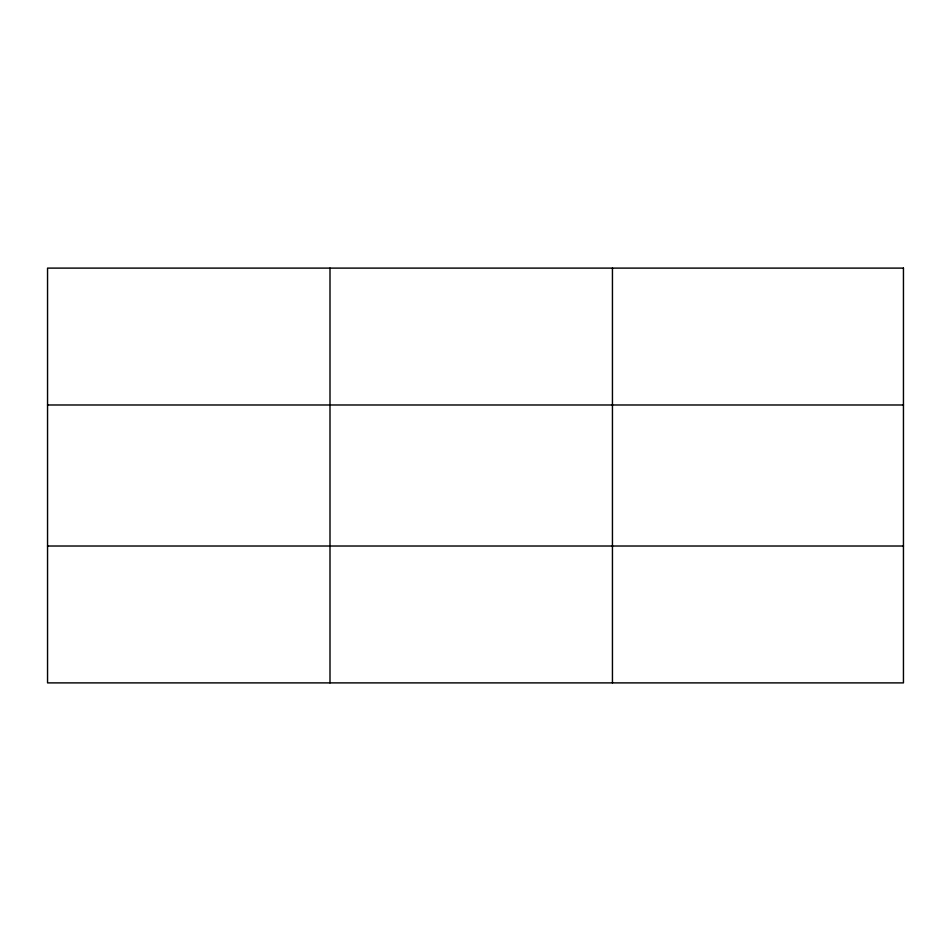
<?xml version="1.0" encoding="UTF-8"?>
<svg xmlns="http://www.w3.org/2000/svg" width="951" height="951" viewBox="0 0 951 951"><rect width="100%" height="100%" fill="white"/><g stroke="black" fill="none" stroke-linecap="round" stroke-linejoin="round"><path stroke-width="1.43" d="M329.997 682.889L329.997 268.111M612.444 682.889L612.444 268.111M47.55 404.983L903.45 404.983M47.55 546.017L903.45 546.017M903.45 268.111L903.45 682.889L47.55 682.889L47.55 268.111L903.45 268.111"/></g></svg>
